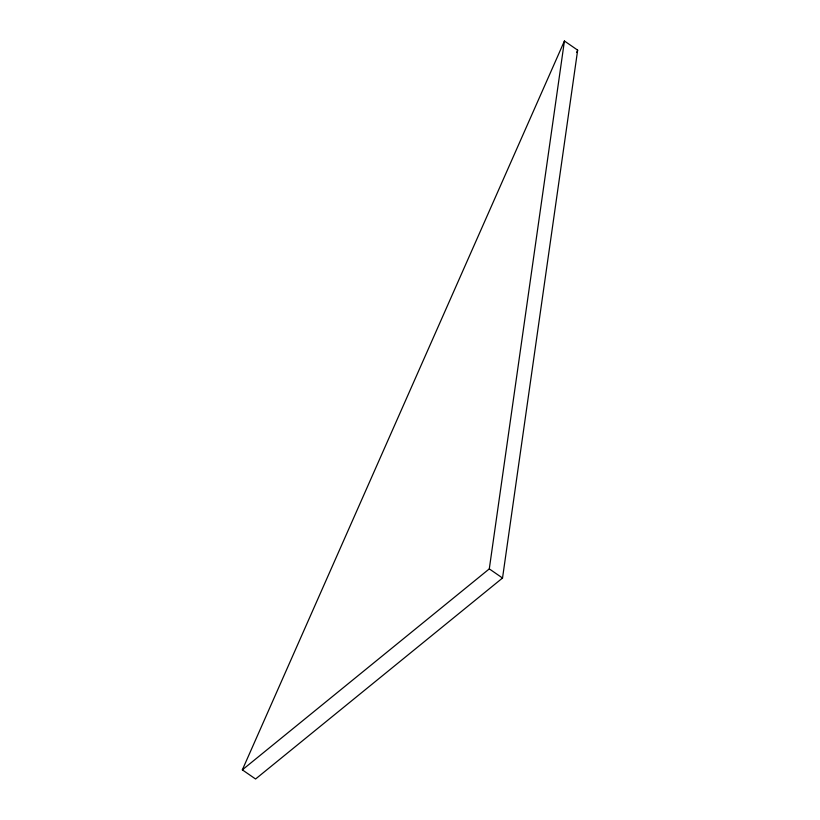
<?xml version="1.0" encoding="UTF-8"?>
<svg xmlns="http://www.w3.org/2000/svg" width="820" height="820" viewBox="0 0 820 820"><rect width="100%" height="100%" fill="white"/><g stroke="black" fill="none" stroke-linecap="round" stroke-linejoin="round"><path stroke-width="1.23" d="M242.341 769.857L489.294 568.885L564.426 41L577.659 50.143L502.527 578.028L255.573 779L242.341 769.857L564.426 41M576.624 52.49L577.659 50.143M489.294 568.885L502.527 578.028"/></g></svg>
